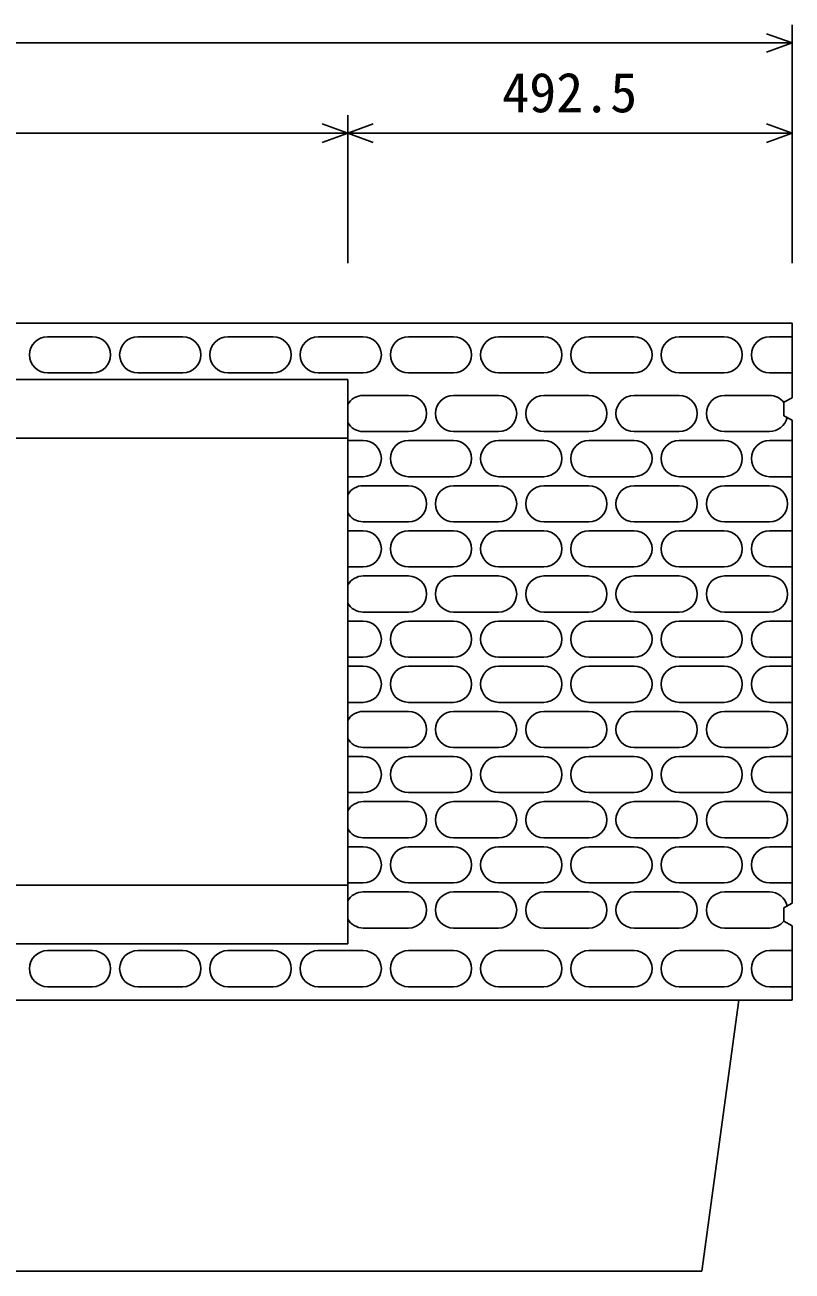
# Model space of a CAD drawing. Units: millimetres, scale not verified. Extents: x -16800 to 16800, y -5940 to 5940.
# Drawn here: x -7814 to -6964, y 2742 to 4122 of the extents above; entities that cross this region are included whole.
import ezdxf
from ezdxf.enums import TextEntityAlignment as Align

# ---------------------------------------------------------------- set-up
doc = ezdxf.new("R2010")
doc.units = ezdxf.units.MM
doc.header["$LTSCALE"] = 20
for name, color, linetype, lineweight in [('0-0_DIM', 7, 'Continuous', 25), ('0-2_HATCH', 6, 'Continuous', 25), ('0-5_OUTLINE', 3, 'Continuous', 25)]:
    doc.layers.add(name, color=color, linetype=linetype, lineweight=lineweight)
doc.styles.add('ＭＳ ゴシック', font='')
doc.styles.get('ＭＳ ゴシック').set_extended_font_data('MS Gothic')

msp = doc.modelspace()

# ---------------------------------------------------------------- linework, layer by layer
at = {"layer": '0-0_DIM'}
for p, q in [((-6963.67, 4121.94), (-6963.67, 3858.19)), ((-8963.67, 4101.94), (-6963.67, 4101.94)), ((-7456.17, 4021.94), (-7456.17, 3858.19)), ((-7456.17, 4001.94), (-8471.17, 4001.94)), ((-7456.17, 4001.94), (-6963.67, 4001.94))]:
    msp.add_line(p, q, dxfattribs=at)
for points in [[(-6991.86, 4112.2), (-6963.67, 4101.94), (-6991.86, 4091.68)], [(-7484.36, 4012.2), (-7456.17, 4001.94), (-7484.36, 3991.68)], [(-7427.98, 3991.68), (-7456.17, 4001.94), (-7427.98, 4012.2)], [(-6991.86, 4012.2), (-6963.67, 4001.94), (-6991.86, 3991.68)]]:
    msp.add_lwpolyline(points, dxfattribs=at)
at = {"layer": '0-2_HATCH'}
for p, q in [((-7788.86, 3776.52), (-7738.86, 3776.52)), ((-7688.86, 3776.52), (-7638.86, 3776.52)), ((-7588.86, 3776.52), (-7538.86, 3776.52)), ((-7488.86, 3776.52), (-7438.86, 3776.52)), ((-7388.86, 3776.52), (-7338.86, 3776.52)), ((-7288.86, 3776.52), (-7238.86, 3776.52)), ((-7188.86, 3776.52), (-7138.86, 3776.52)), ((-7088.86, 3776.52), (-7038.86, 3776.52)), ((-6988.67, 3776.52), (-6963.67, 3776.52)), ((-7738.86, 3736.52), (-7788.86, 3736.52)), ((-7638.86, 3736.52), (-7688.86, 3736.52)), ((-7538.86, 3736.52), (-7588.86, 3736.52)), ((-7438.86, 3736.52), (-7488.86, 3736.52)), ((-7338.86, 3736.52), (-7388.86, 3736.52)), ((-7238.86, 3736.52), (-7288.86, 3736.52)), ((-7138.86, 3736.52), (-7188.86, 3736.52)), ((-7038.86, 3736.52), (-7088.86, 3736.52)), ((-6963.67, 3736.52), (-6988.67, 3736.52)), ((-7438.86, 3711.52), (-7388.86, 3711.52)), ((-7338.86, 3711.52), (-7288.86, 3711.52)), ((-7238.86, 3711.52), (-7188.86, 3711.52)), ((-7138.86, 3711.52), (-7088.86, 3711.52)), ((-7038.67, 3711.52), (-6988.67, 3711.52)), ((-7456.17, 3661.52), (-7438.86, 3661.52)), ((-7388.86, 3671.52), (-7438.86, 3671.52)), ((-7388.86, 3661.52), (-7338.86, 3661.52)), ((-7288.86, 3671.52), (-7338.86, 3671.52)), ((-7288.86, 3661.52), (-7238.86, 3661.52)), ((-7188.86, 3671.52), (-7238.86, 3671.52)), ((-7188.86, 3661.52), (-7138.86, 3661.52)), ((-7088.86, 3671.52), (-7138.86, 3671.52)), ((-7088.86, 3661.52), (-7038.86, 3661.52)), ((-6988.67, 3671.52), (-7038.67, 3671.52)), ((-6988.67, 3661.52), (-6963.67, 3661.52)), ((-7438.86, 3621.52), (-7456.17, 3621.52)), ((-7338.86, 3621.52), (-7388.86, 3621.52)), ((-7238.86, 3621.52), (-7288.86, 3621.52)), ((-7138.86, 3621.52), (-7188.86, 3621.52)), ((-7038.86, 3621.52), (-7088.86, 3621.52)), ((-6963.67, 3621.52), (-6988.67, 3621.52)), ((-7438.86, 3611.52), (-7388.86, 3611.52)), ((-7338.86, 3611.52), (-7288.86, 3611.52)), ((-7238.86, 3611.52), (-7188.86, 3611.52)), ((-7138.86, 3611.52), (-7088.86, 3611.52)), ((-7038.67, 3611.52), (-6988.67, 3611.52)), ((-7456.17, 3561.52), (-7438.86, 3561.52)), ((-7388.86, 3571.52), (-7438.86, 3571.52)), ((-7388.86, 3561.52), (-7338.86, 3561.52)), ((-7288.86, 3571.52), (-7338.86, 3571.52)), ((-7288.86, 3561.52), (-7238.86, 3561.52)), ((-7188.86, 3571.52), (-7238.86, 3571.52)), ((-7188.86, 3561.52), (-7138.86, 3561.52)), ((-7088.86, 3571.52), (-7138.86, 3571.52)), ((-7088.86, 3561.52), (-7038.86, 3561.52)), ((-6988.67, 3571.52), (-7038.67, 3571.52)), ((-6988.67, 3561.52), (-6963.67, 3561.52)), ((-7438.86, 3521.52), (-7456.17, 3521.52)), ((-7338.86, 3521.52), (-7388.86, 3521.52)), ((-7238.86, 3521.52), (-7288.86, 3521.52)), ((-7138.86, 3521.52), (-7188.86, 3521.52)), ((-7038.86, 3521.52), (-7088.86, 3521.52)), ((-6963.67, 3521.52), (-6988.67, 3521.52)), ((-7438.86, 3511.52), (-7388.86, 3511.52)), ((-7338.86, 3511.52), (-7288.86, 3511.52)), ((-7238.86, 3511.52), (-7188.86, 3511.52)), ((-7138.86, 3511.52), (-7088.86, 3511.52)), ((-7038.67, 3511.52), (-6988.67, 3511.52)), ((-7388.86, 3471.52), (-7438.86, 3471.52)), ((-7288.86, 3471.52), (-7338.86, 3471.52)), ((-7188.86, 3471.52), (-7238.86, 3471.52)), ((-7088.86, 3471.52), (-7138.86, 3471.52)), ((-6988.67, 3471.52), (-7038.67, 3471.52)), ((-7456.17, 3461.52), (-7438.86, 3461.52)), ((-7388.86, 3461.52), (-7338.86, 3461.52)), ((-7288.86, 3461.52), (-7238.86, 3461.52)), ((-7188.86, 3461.52), (-7138.86, 3461.52)), ((-7088.86, 3461.52), (-7038.86, 3461.52)), ((-6988.67, 3461.52), (-6963.67, 3461.52)), ((-7438.86, 3421.52), (-7456.17, 3421.52)), ((-7438.86, 3411.52), (-7456.17, 3411.52)), ((-7338.86, 3421.52), (-7388.86, 3421.52)), ((-7338.86, 3411.52), (-7388.86, 3411.52)), ((-7238.86, 3421.52), (-7288.86, 3421.52)), ((-7238.86, 3411.52), (-7288.86, 3411.52)), ((-7138.86, 3421.52), (-7188.86, 3421.52)), ((-7138.86, 3411.52), (-7188.86, 3411.52)), ((-7038.86, 3421.52), (-7088.86, 3421.52)), ((-7038.86, 3411.52), (-7088.86, 3411.52)), ((-6963.67, 3421.52), (-6988.67, 3421.52)), ((-6963.67, 3411.52), (-6988.67, 3411.52)), ((-7456.17, 3371.52), (-7438.86, 3371.52)), ((-7388.86, 3371.52), (-7338.86, 3371.52)), ((-7288.86, 3371.52), (-7238.86, 3371.52)), ((-7188.86, 3371.52), (-7138.86, 3371.52)), ((-7088.86, 3371.52), (-7038.86, 3371.52)), ((-6988.67, 3371.52), (-6963.67, 3371.52)), ((-7388.86, 3361.52), (-7438.86, 3361.52)), ((-7288.86, 3361.52), (-7338.86, 3361.52)), ((-7188.86, 3361.52), (-7238.86, 3361.52)), ((-7088.86, 3361.52), (-7138.86, 3361.52)), ((-6988.67, 3361.52), (-7038.67, 3361.52)), ((-7438.86, 3321.52), (-7388.86, 3321.52)), ((-7338.86, 3321.52), (-7288.86, 3321.52)), ((-7238.86, 3321.52), (-7188.86, 3321.52)), ((-7138.86, 3321.52), (-7088.86, 3321.52)), ((-7038.67, 3321.52), (-6988.67, 3321.52)), ((-7438.86, 3311.52), (-7456.17, 3311.52)), ((-7338.86, 3311.52), (-7388.86, 3311.52)), ((-7238.86, 3311.52), (-7288.86, 3311.52)), ((-7138.86, 3311.52), (-7188.86, 3311.52)), ((-7038.86, 3311.52), (-7088.86, 3311.52)), ((-6963.67, 3311.52), (-6988.67, 3311.52)), ((-7456.17, 3271.52), (-7438.86, 3271.52)), ((-7388.86, 3261.52), (-7438.86, 3261.52)), ((-7388.86, 3271.52), (-7338.86, 3271.52)), ((-7288.86, 3261.52), (-7338.86, 3261.52)), ((-7288.86, 3271.52), (-7238.86, 3271.52)), ((-7188.86, 3261.52), (-7238.86, 3261.52)), ((-7188.86, 3271.52), (-7138.86, 3271.52)), ((-7088.86, 3261.52), (-7138.86, 3261.52)), ((-7088.86, 3271.52), (-7038.86, 3271.52)), ((-6988.67, 3261.52), (-7038.67, 3261.52)), ((-6988.67, 3271.52), (-6963.67, 3271.52)), ((-7438.86, 3221.52), (-7388.86, 3221.52)), ((-7338.86, 3221.52), (-7288.86, 3221.52)), ((-7238.86, 3221.52), (-7188.86, 3221.52)), ((-7138.86, 3221.52), (-7088.86, 3221.52)), ((-7038.67, 3221.52), (-6988.67, 3221.52)), ((-7438.86, 3211.52), (-7456.17, 3211.52)), ((-7338.86, 3211.52), (-7388.86, 3211.52)), ((-7238.86, 3211.52), (-7288.86, 3211.52)), ((-7138.86, 3211.52), (-7188.86, 3211.52)), ((-7038.86, 3211.52), (-7088.86, 3211.52)), ((-6963.67, 3211.52), (-6988.67, 3211.52)), ((-7456.17, 3171.52), (-7438.86, 3171.52)), ((-7388.86, 3161.52), (-7438.86, 3161.52)), ((-7388.86, 3171.52), (-7338.86, 3171.52)), ((-7288.86, 3161.52), (-7338.86, 3161.52)), ((-7288.86, 3171.52), (-7238.86, 3171.52)), ((-7188.86, 3161.52), (-7238.86, 3161.52)), ((-7188.86, 3171.52), (-7138.86, 3171.52)), ((-7088.86, 3161.52), (-7138.86, 3161.52)), ((-7088.86, 3171.52), (-7038.86, 3171.52)), ((-6988.67, 3161.52), (-7038.67, 3161.52)), ((-6988.67, 3171.52), (-6963.67, 3171.52)), ((-7438.86, 3121.52), (-7388.86, 3121.52)), ((-7338.86, 3121.52), (-7288.86, 3121.52)), ((-7238.86, 3121.52), (-7188.86, 3121.52)), ((-7138.86, 3121.52), (-7088.86, 3121.52)), ((-7038.67, 3121.52), (-6988.67, 3121.52)), ((-7738.86, 3096.52), (-7788.86, 3096.52)), ((-7638.86, 3096.52), (-7688.86, 3096.52)), ((-7538.86, 3096.52), (-7588.86, 3096.52)), ((-7438.86, 3096.52), (-7488.86, 3096.52)), ((-7338.86, 3096.52), (-7388.86, 3096.52)), ((-7238.86, 3096.52), (-7288.86, 3096.52)), ((-7138.86, 3096.52), (-7188.86, 3096.52)), ((-7038.86, 3096.52), (-7088.86, 3096.52)), ((-6963.67, 3096.52), (-6988.67, 3096.52)), ((-7788.86, 3056.52), (-7738.86, 3056.52)), ((-7688.86, 3056.52), (-7638.86, 3056.52)), ((-7588.86, 3056.52), (-7538.86, 3056.52)), ((-7488.86, 3056.52), (-7438.86, 3056.52)), ((-7388.86, 3056.52), (-7338.86, 3056.52)), ((-7288.86, 3056.52), (-7238.86, 3056.52)), ((-7188.86, 3056.52), (-7138.86, 3056.52)), ((-7088.86, 3056.52), (-7038.86, 3056.52)), ((-6988.67, 3056.52), (-6963.67, 3056.52))]:
    msp.add_line(p, q, dxfattribs=at)
for centre, start, end in [((-7788.86, 3756.52), 90, 270), ((-7738.86, 3756.52), 270, 90), ((-7688.86, 3756.52), 90, 270), ((-7638.86, 3756.52), 270, 90), ((-7588.86, 3756.52), 90, 270), ((-7538.86, 3756.52), 270, 90), ((-7488.86, 3756.52), 90, 270), ((-7438.86, 3756.52), 270, 90), ((-7388.86, 3756.52), 90, 270), ((-7338.86, 3756.52), 270, 90), ((-7288.86, 3756.52), 90, 270), ((-7238.86, 3756.52), 270, 90), ((-7188.86, 3756.52), 90, 270), ((-7138.86, 3756.52), 270, 90), ((-7088.86, 3756.52), 90, 270), ((-7038.86, 3756.52), 270, 90), ((-6988.67, 3756.52), 90, 270), ((-7438.86, 3691.52), 90, 149.97308), ((-7388.86, 3691.52), 270, 90), ((-7338.86, 3691.52), 90, 270), ((-7288.86, 3691.52), 270, 90), ((-7238.86, 3691.52), 90, 270), ((-7188.86, 3691.52), 270, 90), ((-7138.86, 3691.52), 90, 270), ((-7088.86, 3691.52), 270, 90), ((-7038.67, 3691.52), 90, 270), ((-6988.67, 3691.52), 37.99836, 90), ((-6988.67, 3691.52), 270, 347.16129), ((-7438.86, 3691.52), 210.02267, 270), ((-7438.86, 3641.52), 270, 90), ((-7388.86, 3641.52), 90, 270), ((-7338.86, 3641.52), 270, 90), ((-7288.86, 3641.52), 90, 270), ((-7238.86, 3641.52), 270, 90), ((-7188.86, 3641.52), 90, 270), ((-7138.86, 3641.52), 270, 90), ((-7088.86, 3641.52), 90, 270), ((-7038.86, 3641.52), 270, 90), ((-6988.67, 3641.52), 90, 270), ((-7438.86, 3591.52), 90, 149.97308), ((-7388.86, 3591.52), 270, 90), ((-7338.86, 3591.52), 90, 270), ((-7288.86, 3591.52), 270, 90), ((-7238.86, 3591.52), 90, 270), ((-7188.86, 3591.52), 270, 90), ((-7138.86, 3591.52), 90, 270), ((-7088.86, 3591.52), 270, 90), ((-7038.67, 3591.52), 90, 270), ((-6988.67, 3591.52), 270, 89.71891), ((-7438.86, 3591.52), 210.02267, 270), ((-7438.86, 3541.52), 270, 90), ((-7388.86, 3541.52), 90, 270), ((-7338.86, 3541.52), 270, 90), ((-7288.86, 3541.52), 90, 270), ((-7238.86, 3541.52), 270, 90), ((-7188.86, 3541.52), 90, 270), ((-7138.86, 3541.52), 270, 90), ((-7088.86, 3541.52), 90, 270), ((-7038.86, 3541.52), 270, 90), ((-6988.67, 3541.52), 90, 270), ((-7438.86, 3491.52), 90, 149.97308), ((-7388.86, 3491.52), 270, 90), ((-7338.86, 3491.52), 90, 270), ((-7288.86, 3491.52), 270, 90), ((-7238.86, 3491.52), 90, 270), ((-7188.86, 3491.52), 270, 90), ((-7138.86, 3491.52), 90, 270), ((-7088.86, 3491.52), 270, 90), ((-7038.67, 3491.52), 90, 270), ((-6988.67, 3491.52), 270, 89.71891), ((-7438.86, 3491.52), 210.02267, 270), ((-7438.86, 3441.52), 270, 90), ((-7388.86, 3441.52), 90, 270), ((-7338.86, 3441.52), 270, 90), ((-7288.86, 3441.52), 90, 270), ((-7238.86, 3441.52), 270, 90), ((-7188.86, 3441.52), 90, 270), ((-7138.86, 3441.52), 270, 90), ((-7088.86, 3441.52), 90, 270), ((-7038.86, 3441.52), 270, 90), ((-6988.67, 3441.52), 90, 270), ((-7438.86, 3391.52), 270, 90), ((-7388.86, 3391.52), 90, 270), ((-7338.86, 3391.52), 270, 90), ((-7288.86, 3391.52), 90, 270), ((-7238.86, 3391.52), 270, 90), ((-7188.86, 3391.52), 90, 270), ((-7138.86, 3391.52), 270, 90), ((-7088.86, 3391.52), 90, 270), ((-7038.86, 3391.52), 270, 90), ((-6988.67, 3391.52), 90, 270), ((-7438.86, 3341.52), 90, 149.97733), ((-7388.86, 3341.52), 270, 90), ((-7338.86, 3341.52), 90, 270), ((-7288.86, 3341.52), 270, 90), ((-7238.86, 3341.52), 90, 270), ((-7188.86, 3341.52), 270, 90), ((-7138.86, 3341.52), 90, 270), ((-7088.86, 3341.52), 270, 90), ((-7038.67, 3341.52), 90, 270), ((-6988.67, 3341.52), 270.28109, 90), ((-7438.86, 3341.52), 210.02692, 270), ((-7438.86, 3291.52), 270, 90), ((-7388.86, 3291.52), 90, 270), ((-7338.86, 3291.52), 270, 90), ((-7288.86, 3291.52), 90, 270), ((-7238.86, 3291.52), 270, 90), ((-7188.86, 3291.52), 90, 270), ((-7138.86, 3291.52), 270, 90), ((-7088.86, 3291.52), 90, 270), ((-7038.86, 3291.52), 270, 90), ((-6988.67, 3291.52), 90, 270), ((-7438.86, 3241.52), 90, 149.97733), ((-7388.86, 3241.52), 270, 90), ((-7338.86, 3241.52), 90, 270), ((-7288.86, 3241.52), 270, 90), ((-7238.86, 3241.52), 90, 270), ((-7188.86, 3241.52), 270, 90), ((-7138.86, 3241.52), 90, 270), ((-7088.86, 3241.52), 270, 90), ((-7038.67, 3241.52), 90, 270), ((-6988.67, 3241.52), 270.28109, 90), ((-7438.86, 3241.52), 210.02692, 270), ((-7438.86, 3191.52), 270, 90), ((-7388.86, 3191.52), 90, 270), ((-7338.86, 3191.52), 270, 90), ((-7288.86, 3191.52), 90, 270), ((-7238.86, 3191.52), 270, 90), ((-7188.86, 3191.52), 90, 270), ((-7138.86, 3191.52), 270, 90), ((-7088.86, 3191.52), 90, 270), ((-7038.86, 3191.52), 270, 90), ((-6988.67, 3191.52), 90, 270), ((-7438.86, 3141.52), 90, 149.97733), ((-7388.86, 3141.52), 270, 90), ((-7338.86, 3141.52), 90, 270), ((-7288.86, 3141.52), 270, 90), ((-7238.86, 3141.52), 90, 270), ((-7188.86, 3141.52), 270, 90), ((-7138.86, 3141.52), 90, 270), ((-7088.86, 3141.52), 270, 90), ((-7038.67, 3141.52), 90, 270), ((-6988.67, 3141.52), 12.83871, 90), ((-7438.86, 3141.52), 210.02692, 270), ((-6988.67, 3141.52), 270, 322.00164), ((-7788.86, 3076.52), 90, 270), ((-7738.86, 3076.52), 270, 90), ((-7688.86, 3076.52), 90, 270), ((-7638.86, 3076.52), 270, 90), ((-7588.86, 3076.52), 90, 270), ((-7538.86, 3076.52), 270, 90), ((-7488.86, 3076.52), 90, 270), ((-7438.86, 3076.52), 270, 90), ((-7388.86, 3076.52), 90, 270), ((-7338.86, 3076.52), 270, 90), ((-7288.86, 3076.52), 90, 270), ((-7238.86, 3076.52), 270, 90), ((-7188.86, 3076.52), 90, 270), ((-7138.86, 3076.52), 270, 90), ((-7088.86, 3076.52), 90, 270), ((-7038.86, 3076.52), 270, 90), ((-6988.67, 3076.52), 90, 270)]:
    msp.add_arc(centre, 20, start, end, dxfattribs=at)
at = {"layer": '0-5_OUTLINE'}
for p, q in [((-8963.67, 3791.52), (-6963.67, 3791.52)), ((-6963.67, 3791.52), (-6963.67, 3709.02)), ((-8471.17, 3729.02), (-7456.17, 3729.02)), ((-7456.17, 3729.02), (-7456.17, 3104.02)), ((-6972.67, 3704.02), (-6963.67, 3709.02)), ((-6972.67, 3704.02), (-6972.67, 3689.02)), ((-6972.67, 3689.02), (-6963.67, 3684.02)), ((-6963.67, 3684.02), (-6963.67, 3149.02)), ((-8471.17, 3664.02), (-7456.17, 3664.02)), ((-8471.17, 3169.02), (-7456.17, 3169.02)), ((-6972.67, 3144.02), (-6963.67, 3149.02)), ((-6972.67, 3144.02), (-6972.67, 3129.02)), ((-6972.67, 3129.02), (-6963.67, 3124.02)), ((-6963.67, 3124.02), (-6963.67, 3041.52)), ((-8471.17, 3104.02), (-7456.17, 3104.02)), ((-8963.67, 3041.52), (-6963.67, 3041.52)), ((-7022.58, 3041.52), (-7063.67, 2741.52))]:
    msp.add_line(p, q, dxfattribs=at)
msp.add_lwpolyline([(-8904.77, 3041.52), (-8863.67, 2741.52), (-7063.67, 2741.52)], dxfattribs=at)

# ---------------------------------------------------------------- texts
at = {"layer": '0-0_DIM', "style": 'ＭＳ ゴシック'}
msp.add_text('492.5', height=43.99, dxfattribs=at).set_placement((-7284.92, 4011.94), align=Align.BOTTOM_LEFT)

doc.saveas('drawing.dxf')
